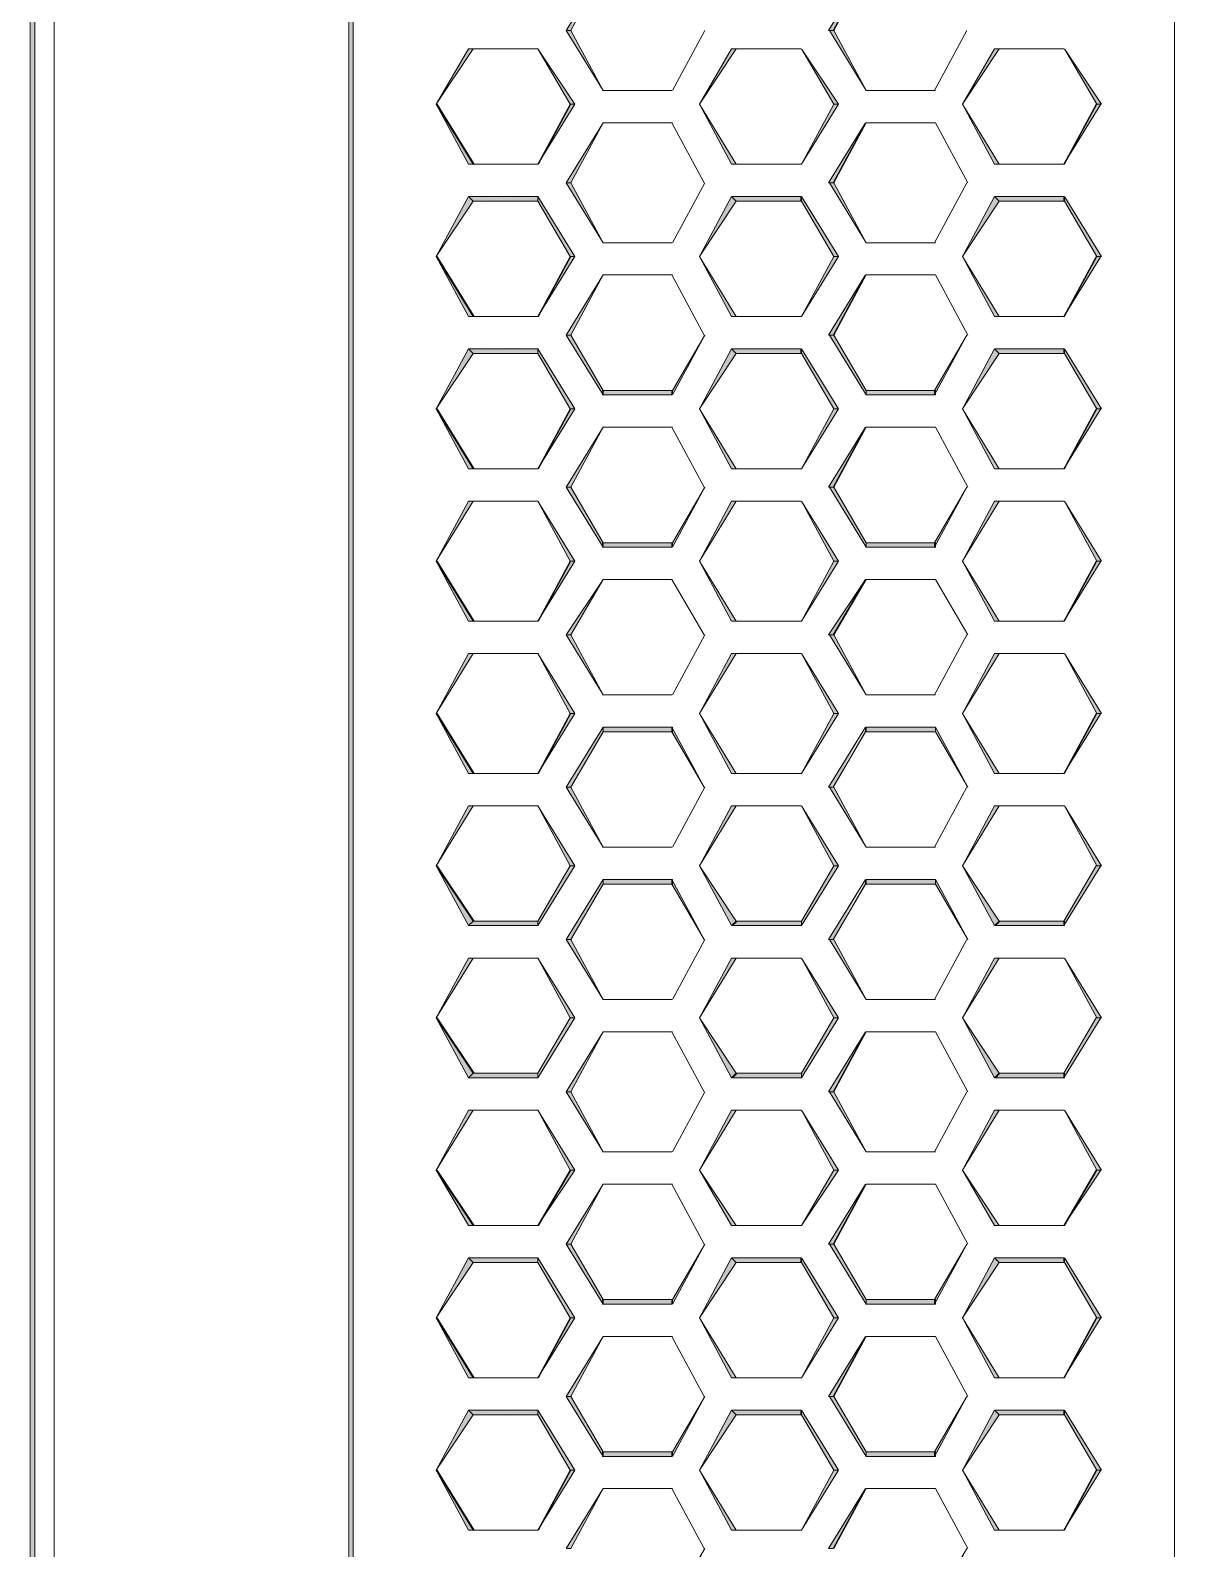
# Model space of a CAD drawing. Header units: millimetres. Extents: x 41 to 1635, y 11 to 1528.
# Drawn here: x 1244.5 to 1348.5, y 1215.9 to 1353.9 of the extents above; entities that cross this region are included whole.
import ezdxf

# ---------------------------------------------------------------- set-up
doc = ezdxf.new("R2010")
doc.units = ezdxf.units.MM
doc.header["$LTSCALE"] = 8
for name, color, linetype in [('1', 7, 'CONTINUOUS'), ('PDF2_Geometry', 7, 'CONTINUOUS'), ('PDF2_Solid Fills', 7, 'CONTINUOUS')]:
    doc.layers.add(name, color=color, linetype=linetype)

# ---------------------------------------------------------------- blocks, each defined once
blk = doc.blocks.new('Sinee')
at = {"layer": 'PDF2_Geometry', "lineweight": 5}
for points in [[(0, 0), (-0.42, 0), (-0.42, -696.11), (0, -696.11)], [(1.75, -22.23), (1.75, -673.88)], [(1.75, -22.23), (1.75, -673.88)], [(28.93, -23.9), (28.52, -23.9), (28.52, -672.21), (28.93, -672.21)], [(103.58, -672.21), (103.58, -23.91)], [(103.58, -672.21), (103.58, -23.91)], [(48.29, -174.03), (48.71, -174.03), (51.65, -168.58)], [(48.71, -174.03), (51.65, -168.58)], [(72.13, -174.03), (72.55, -174.03), (75.48, -168.58)], [(72.62, -174.03), (75.55, -168.58)], [(51.65, -179.48), (48.29, -174.03)], [(51.65, -179.48), (48.71, -174.03), (48.29, -174.03)], [(60.88, -174.03), (57.94, -179.48)], [(60.88, -174.03), (57.94, -179.48)], [(75.55, -179.48), (72.2, -174.03)], [(75.55, -179.48), (72.62, -174.03), (72.2, -174.03)], [(84.71, -174.03), (81.77, -179.48)], [(84.71, -174.03), (81.77, -179.48)], [(36.48, -180.74), (39.42, -175.71)], [(36.48, -180.74), (39.84, -175.71), (39.42, -175.71)], [(39.42, -175.71), (45.71, -175.71)], [(39.91, -175.71), (45.78, -175.71)], [(45.71, -175.71), (49.06, -180.74)], [(45.71, -175.71), (48.64, -180.74), (49.06, -180.74)], [(60.39, -180.74), (63.32, -175.71)], [(60.39, -180.74), (63.74, -175.71), (63.32, -175.71)], [(63.32, -175.71), (69.61, -175.71)], [(63.74, -175.71), (69.61, -175.71)], [(69.68, -175.71), (73.04, -180.74)], [(69.68, -175.71), (72.62, -180.74), (73.04, -180.74)], [(84.29, -180.74), (87.22, -175.71)], [(84.29, -180.74), (87.64, -175.71), (87.22, -175.71)], [(87.22, -175.71), (93.51, -175.71)], [(87.64, -175.71), (93.51, -175.71)], [(93.58, -175.71), (96.94, -180.74)], [(93.58, -175.71), (96.52, -180.74), (96.94, -180.74)], [(57.87, -179.48), (51.58, -179.48)], [(57.87, -179.48), (51.58, -179.48)], [(81.84, -179.48), (75.55, -179.48)], [(81.84, -179.48), (75.55, -179.48)], [(39.42, -186.19), (39.84, -186.19), (36.48, -180.74)], [(39.91, -186.19), (36.55, -180.74)], [(49.06, -180.74), (48.64, -180.74), (45.71, -186.19)], [(48.71, -180.74), (45.78, -186.19)], [(63.74, -186.19), (60.39, -180.74)], [(63.32, -186.19), (63.74, -186.19), (60.39, -180.74)], [(72.62, -180.74), (69.68, -186.19)], [(73.04, -180.74), (72.62, -180.74), (69.68, -186.19)], [(87.64, -186.19), (84.29, -180.74)], [(87.22, -186.19), (87.64, -186.19), (84.29, -180.74)], [(96.87, -180.74), (96.45, -180.74), (93.51, -186.19)], [(96.52, -180.74), (93.58, -186.19)], [(48.29, -187.87), (48.71, -187.87), (51.65, -182.42)], [(48.71, -187.87), (51.65, -182.42)], [(51.65, -182.42), (57.94, -182.42)], [(51.65, -182.42), (57.94, -182.42)], [(57.87, -182.42), (60.81, -187.87)], [(57.87, -182.42), (60.81, -187.87)], [(72.13, -187.87), (72.55, -187.87), (75.48, -182.42)], [(72.62, -187.87), (75.55, -182.42)], [(75.55, -182.42), (81.84, -182.42)], [(75.55, -182.42), (81.84, -182.42)], [(81.84, -182.42), (84.78, -187.87)], [(81.84, -182.42), (84.78, -187.87)], [(45.71, -186.19), (39.42, -186.19)], [(45.71, -186.19), (39.42, -186.19), (39.84, -186.19)], [(69.68, -186.19), (63.39, -186.19)], [(69.68, -186.19), (63.39, -186.19), (63.81, -186.19)], [(93.58, -186.19), (87.29, -186.19)], [(93.58, -186.19), (87.29, -186.19), (87.71, -186.19)], [(51.65, -193.32), (48.29, -187.87)], [(51.65, -193.32), (48.71, -187.87), (48.29, -187.87)], [(60.88, -187.87), (57.94, -193.32)], [(60.88, -187.87), (57.94, -193.32)], [(75.55, -193.32), (72.2, -187.87)], [(75.55, -193.32), (72.62, -187.87), (72.2, -187.87)], [(84.71, -187.87), (81.77, -193.32)], [(84.71, -187.87), (81.77, -193.32)], [(36.48, -194.58), (39.42, -189.13)], [(36.48, -194.58), (39.84, -189.54), (39.42, -189.13)], [(39.42, -189.13), (39.84, -189.54), (45.71, -189.54), (45.71, -189.13)], [(45.71, -189.13), (45.71, -189.54), (48.64, -194.58), (49.06, -194.58)], [(60.39, -194.58), (63.32, -189.13)], [(60.39, -194.58), (63.74, -189.54), (63.32, -189.13)], [(63.32, -189.13), (63.74, -189.54), (69.61, -189.54), (69.61, -189.13)], [(69.68, -189.13), (69.68, -189.54), (72.62, -194.58), (73.04, -194.58)], [(84.29, -194.58), (87.22, -189.13)], [(84.29, -194.58), (87.64, -189.54), (87.22, -189.13)], [(87.22, -189.13), (87.64, -189.54), (93.51, -189.54), (93.51, -189.13)], [(93.58, -189.13), (93.58, -189.54), (96.52, -194.58), (96.94, -194.58)], [(57.87, -193.32), (51.58, -193.32)], [(57.87, -193.32), (51.58, -193.32)], [(81.84, -193.32), (75.55, -193.32)], [(81.84, -193.32), (75.55, -193.32)], [(39.42, -200.03), (39.84, -200.03), (36.48, -194.58)], [(39.91, -200.03), (36.55, -194.58)], [(49.06, -194.58), (48.64, -194.58), (45.71, -200.03)], [(48.71, -194.58), (45.78, -200.03)], [(63.74, -200.03), (60.39, -194.58)], [(63.32, -200.03), (63.74, -200.03), (60.39, -194.58)], [(72.62, -194.58), (69.68, -200.03)], [(73.04, -194.58), (72.62, -194.58), (69.68, -200.03)], [(87.64, -200.03), (84.29, -194.58)], [(87.22, -200.03), (87.64, -200.03), (84.29, -194.58)], [(96.87, -194.58), (96.45, -194.58), (93.51, -200.03)], [(96.52, -194.58), (93.58, -200.03)], [(48.29, -201.71), (48.71, -201.71), (51.65, -196.25)], [(48.71, -201.71), (51.65, -196.25)], [(51.65, -196.25), (57.94, -196.25)], [(51.65, -196.25), (57.94, -196.25)], [(57.87, -196.25), (60.81, -201.71)], [(57.87, -196.25), (60.81, -201.71)], [(72.13, -201.71), (72.55, -201.71), (75.48, -196.25)], [(72.62, -201.71), (75.55, -196.25)], [(75.55, -196.25), (81.84, -196.25)], [(75.55, -196.25), (81.84, -196.25)], [(81.84, -196.25), (84.78, -201.71)], [(81.84, -196.25), (84.78, -201.71)], [(45.71, -200.03), (39.42, -200.03)], [(45.71, -200.03), (39.42, -200.03), (39.84, -200.03)], [(69.68, -200.03), (63.39, -200.03)], [(69.68, -200.03), (63.39, -200.03), (63.81, -200.03)], [(93.58, -200.03), (87.29, -200.03)], [(93.58, -200.03), (87.29, -200.03), (87.71, -200.03)], [(51.65, -207.16), (51.65, -206.74), (48.71, -201.71), (48.29, -201.71)], [(60.88, -201.71), (57.94, -207.16)], [(60.88, -201.71), (57.94, -206.74), (57.94, -207.16)], [(75.55, -207.16), (75.55, -206.74), (72.62, -201.71), (72.2, -201.71)], [(84.71, -201.71), (81.77, -207.16)], [(84.71, -201.71), (81.77, -206.74), (81.77, -207.16)], [(36.48, -208.42), (39.42, -202.96)], [(36.48, -208.42), (39.84, -203.38), (39.42, -202.96)], [(39.42, -202.96), (39.84, -203.38), (45.71, -203.38), (45.71, -202.96)], [(45.71, -202.96), (45.71, -203.38), (48.64, -208.42), (49.06, -208.42)], [(60.39, -208.42), (63.32, -202.96)], [(60.39, -208.42), (63.74, -203.38), (63.32, -202.96)], [(63.32, -202.96), (63.74, -203.38), (69.61, -203.38), (69.61, -202.96)], [(69.68, -202.96), (69.68, -203.38), (72.62, -208.42), (73.04, -208.42)], [(84.29, -208.42), (87.22, -202.96)], [(84.29, -208.42), (87.64, -203.38), (87.22, -202.96)], [(87.22, -202.96), (87.64, -203.38), (93.51, -203.38), (93.51, -202.96)], [(93.58, -202.96), (93.58, -203.38), (96.52, -208.42), (96.94, -208.42)], [(51.58, -207.16), (57.87, -207.16), (57.87, -206.74), (51.58, -206.74)], [(75.55, -207.16), (81.84, -207.16), (81.84, -206.74), (75.55, -206.74)], [(39.42, -213.87), (39.84, -213.87), (36.48, -208.42)], [(39.91, -213.87), (36.55, -208.42)], [(49.06, -208.42), (48.64, -208.42), (45.71, -213.87)], [(48.71, -208.42), (45.78, -213.87)], [(63.74, -213.87), (60.39, -208.42)], [(63.32, -213.87), (63.74, -213.87), (60.39, -208.42)], [(72.62, -208.42), (69.68, -213.87)], [(73.04, -208.42), (72.62, -208.42), (69.68, -213.87)], [(87.64, -213.87), (84.29, -208.42)], [(87.22, -213.87), (87.64, -213.87), (84.29, -208.42)], [(96.87, -208.42), (96.45, -208.42), (93.51, -213.87)], [(96.52, -208.42), (93.58, -213.87)], [(48.29, -215.54), (48.71, -215.54), (51.65, -210.09)], [(48.71, -215.54), (51.65, -210.09)], [(51.65, -210.09), (57.94, -210.09)], [(51.65, -210.09), (57.94, -210.09)], [(57.87, -210.09), (60.81, -215.54)], [(57.87, -210.09), (60.81, -215.54)], [(72.13, -215.54), (72.55, -215.54), (75.48, -210.09)], [(72.62, -215.54), (75.55, -210.09)], [(75.55, -210.09), (81.84, -210.09)], [(75.55, -210.09), (81.84, -210.09)], [(81.84, -210.09), (84.78, -215.54)], [(81.84, -210.09), (84.78, -215.54)], [(45.71, -213.87), (39.42, -213.87)], [(45.71, -213.87), (39.42, -213.87), (39.84, -213.87)], [(69.68, -213.87), (63.39, -213.87)], [(69.68, -213.87), (63.39, -213.87), (63.81, -213.87)], [(93.58, -213.87), (87.29, -213.87)], [(93.58, -213.87), (87.29, -213.87), (87.71, -213.87)], [(51.65, -221), (51.65, -220.58), (48.71, -215.54), (48.29, -215.54)], [(60.88, -215.54), (57.94, -221)], [(60.88, -215.54), (57.94, -220.58), (57.94, -221)], [(75.55, -221), (75.55, -220.58), (72.62, -215.54), (72.2, -215.54)], [(84.71, -215.54), (81.77, -221)], [(84.71, -215.54), (81.77, -220.58), (81.77, -221)], [(36.48, -222.25), (39.42, -216.8)], [(36.48, -222.25), (39.84, -216.8), (39.42, -216.8)], [(39.42, -216.8), (45.71, -216.8)], [(39.91, -216.8), (45.78, -216.8)], [(45.71, -216.8), (49.06, -222.25)], [(45.71, -216.8), (48.64, -222.25), (49.06, -222.25)], [(60.39, -222.25), (63.32, -216.8)], [(60.39, -222.25), (63.74, -216.8), (63.32, -216.8)], [(63.32, -216.8), (69.61, -216.8)], [(63.74, -216.8), (69.61, -216.8)], [(69.68, -216.8), (73.04, -222.25)], [(69.68, -216.8), (72.62, -222.25), (73.04, -222.25)], [(84.29, -222.25), (87.22, -216.8)], [(84.29, -222.25), (87.64, -216.8), (87.22, -216.8)], [(87.22, -216.8), (93.51, -216.8)], [(87.64, -216.8), (93.51, -216.8)], [(93.58, -216.8), (96.94, -222.25)], [(93.58, -216.8), (96.52, -222.25), (96.94, -222.25)], [(51.58, -221), (57.87, -221), (57.87, -220.58), (51.58, -220.58)], [(75.55, -221), (81.84, -221), (81.84, -220.58), (75.55, -220.58)], [(39.42, -227.71), (39.84, -227.71), (36.48, -222.25)], [(39.91, -227.71), (36.55, -222.25)], [(49.06, -222.25), (48.64, -222.25), (45.71, -227.71)], [(48.71, -222.25), (45.78, -227.71)], [(63.74, -227.71), (60.39, -222.25)], [(63.32, -227.71), (63.74, -227.71), (60.39, -222.25)], [(72.62, -222.25), (69.68, -227.71)], [(73.04, -222.25), (72.62, -222.25), (69.68, -227.71)], [(87.64, -227.71), (84.29, -222.25)], [(87.22, -227.71), (87.64, -227.71), (84.29, -222.25)], [(96.87, -222.25), (96.45, -222.25), (93.51, -227.71)], [(96.52, -222.25), (93.58, -227.71)], [(48.29, -228.96), (48.71, -228.96), (51.65, -223.93)], [(48.71, -228.96), (51.65, -223.93)], [(51.65, -223.93), (57.94, -223.93)], [(51.65, -223.93), (57.94, -223.93)], [(57.87, -223.93), (60.81, -228.96)], [(57.87, -223.93), (60.81, -228.96)], [(72.13, -228.96), (72.55, -228.96), (75.48, -223.93)], [(72.62, -228.96), (75.55, -223.93)], [(75.55, -223.93), (81.84, -223.93)], [(75.55, -223.93), (81.84, -223.93)], [(81.84, -223.93), (84.78, -228.96)], [(81.84, -223.93), (84.78, -228.96)], [(45.71, -227.71), (39.42, -227.71)], [(45.71, -227.71), (39.42, -227.71), (39.84, -227.71)], [(51.65, -234.41), (48.29, -228.96)], [(51.65, -234.41), (48.71, -228.96), (48.29, -228.96)], [(60.88, -228.96), (57.94, -234.41)], [(60.88, -228.96), (57.94, -234.41)], [(69.68, -227.71), (63.39, -227.71)], [(69.68, -227.71), (63.39, -227.71), (63.81, -227.71)], [(75.55, -234.41), (72.2, -228.96)], [(75.55, -234.41), (72.62, -228.96), (72.2, -228.96)], [(84.71, -228.96), (81.77, -234.41)], [(84.71, -228.96), (81.77, -234.41)], [(93.58, -227.71), (87.29, -227.71)], [(93.58, -227.71), (87.29, -227.71), (87.71, -227.71)], [(36.48, -236.09), (39.42, -230.64)], [(36.48, -236.09), (39.84, -230.64), (39.42, -230.64)], [(39.42, -230.64), (45.71, -230.64)], [(39.91, -230.64), (45.78, -230.64)], [(45.71, -230.64), (49.06, -236.09)], [(45.71, -230.64), (48.64, -236.09), (49.06, -236.09)], [(60.39, -236.09), (63.32, -230.64)], [(60.39, -236.09), (63.74, -230.64), (63.32, -230.64)], [(63.32, -230.64), (69.61, -230.64)], [(63.74, -230.64), (69.61, -230.64)], [(69.68, -230.64), (73.04, -236.09)], [(69.68, -230.64), (72.62, -236.09), (73.04, -236.09)], [(84.29, -236.09), (87.22, -230.64)], [(84.29, -236.09), (87.64, -230.64), (87.22, -230.64)], [(87.22, -230.64), (93.51, -230.64)], [(87.64, -230.64), (93.51, -230.64)], [(93.58, -230.64), (96.94, -236.09)], [(93.58, -230.64), (96.52, -236.09), (96.94, -236.09)], [(57.87, -234.41), (51.58, -234.41)], [(57.87, -234.41), (51.58, -234.41)], [(81.84, -234.41), (75.55, -234.41)], [(81.84, -234.41), (75.55, -234.41)], [(39.42, -241.54), (39.84, -241.54), (36.48, -236.09)], [(39.91, -241.54), (36.55, -236.09)], [(49.06, -236.09), (48.64, -236.09), (45.71, -241.54)], [(48.71, -236.09), (45.78, -241.54)], [(63.74, -241.54), (60.39, -236.09)], [(63.32, -241.54), (63.74, -241.54), (60.39, -236.09)], [(72.62, -236.09), (69.68, -241.54)], [(73.04, -236.09), (72.62, -236.09), (69.68, -241.54)], [(87.64, -241.54), (84.29, -236.09)], [(87.22, -241.54), (87.64, -241.54), (84.29, -236.09)], [(96.87, -236.09), (96.45, -236.09), (93.51, -241.54)], [(96.52, -236.09), (93.58, -241.54)], [(48.29, -242.8), (48.71, -242.8), (51.65, -237.77), (51.65, -237.35)], [(57.94, -237.35), (51.65, -237.35), (51.65, -237.77), (57.94, -237.77)], [(57.87, -237.35), (57.87, -237.77), (60.81, -242.8)], [(57.87, -237.77), (60.81, -242.8)], [(72.13, -242.8), (72.55, -242.8), (75.48, -237.77), (75.48, -237.35)], [(81.84, -237.35), (75.55, -237.35), (75.55, -237.77), (81.84, -237.77)], [(81.84, -237.35), (81.84, -237.77), (84.78, -242.8)], [(81.84, -237.77), (84.78, -242.8)], [(45.71, -241.54), (39.42, -241.54)], [(45.71, -241.54), (39.42, -241.54), (39.84, -241.54)], [(51.65, -248.25), (48.29, -242.8)], [(51.65, -248.25), (48.71, -242.8), (48.29, -242.8)], [(60.88, -242.8), (57.94, -248.25)], [(60.88, -242.8), (57.94, -248.25)], [(69.68, -241.54), (63.39, -241.54)], [(69.68, -241.54), (63.39, -241.54), (63.81, -241.54)], [(75.55, -248.25), (72.2, -242.8)], [(75.55, -248.25), (72.62, -242.8), (72.2, -242.8)], [(84.71, -242.8), (81.77, -248.25)], [(84.71, -242.8), (81.77, -248.25)], [(93.58, -241.54), (87.29, -241.54)], [(93.58, -241.54), (87.29, -241.54), (87.71, -241.54)], [(36.48, -249.93), (39.42, -244.48)], [(36.48, -249.93), (39.84, -244.48), (39.42, -244.48)], [(39.42, -244.48), (45.71, -244.48)], [(39.91, -244.48), (45.78, -244.48)], [(45.71, -244.48), (49.06, -249.93)], [(45.71, -244.48), (48.64, -249.93), (49.06, -249.93)], [(60.39, -249.93), (63.32, -244.48)], [(60.39, -249.93), (63.74, -244.48), (63.32, -244.48)], [(63.32, -244.48), (69.61, -244.48)], [(63.74, -244.48), (69.61, -244.48)], [(69.68, -244.48), (73.04, -249.93)], [(69.68, -244.48), (72.62, -249.93), (73.04, -249.93)], [(84.29, -249.93), (87.22, -244.48)], [(84.29, -249.93), (87.64, -244.48), (87.22, -244.48)], [(87.22, -244.48), (93.51, -244.48)], [(87.64, -244.48), (93.51, -244.48)], [(93.58, -244.48), (96.94, -249.93)], [(93.58, -244.48), (96.52, -249.93), (96.94, -249.93)], [(57.87, -248.25), (51.58, -248.25)], [(57.87, -248.25), (51.58, -248.25)], [(81.84, -248.25), (75.55, -248.25)], [(81.84, -248.25), (75.55, -248.25)], [(39.42, -255.38), (39.84, -254.96), (36.48, -249.93)], [(39.91, -254.96), (36.55, -249.93)], [(49.06, -249.93), (48.64, -249.93), (45.71, -254.96), (45.71, -255.38)], [(63.74, -254.96), (60.39, -249.93)], [(63.32, -255.38), (63.74, -254.96), (60.39, -249.93)], [(73.04, -249.93), (72.62, -249.93), (69.68, -254.96), (69.68, -255.38)], [(87.64, -254.96), (84.29, -249.93)], [(87.22, -255.38), (87.64, -254.96), (84.29, -249.93)], [(96.87, -249.93), (96.45, -249.93), (93.51, -254.96), (93.51, -255.38)], [(48.29, -256.64), (48.71, -256.64), (51.65, -251.61), (51.65, -251.19)], [(57.94, -251.19), (51.65, -251.19), (51.65, -251.61), (57.94, -251.61)], [(57.87, -251.19), (57.87, -251.61), (60.81, -256.64)], [(57.87, -251.61), (60.81, -256.64)], [(72.13, -256.64), (72.55, -256.64), (75.48, -251.61), (75.48, -251.19)], [(81.84, -251.19), (75.55, -251.19), (75.55, -251.61), (81.84, -251.61)], [(81.84, -251.19), (81.84, -251.61), (84.78, -256.64)], [(81.84, -251.61), (84.78, -256.64)], [(45.71, -255.38), (45.71, -254.96), (39.84, -254.96), (39.42, -255.38)], [(69.68, -255.38), (69.68, -254.96), (63.81, -254.96), (63.39, -255.38)], [(93.58, -255.38), (93.58, -254.96), (87.71, -254.96), (87.29, -255.38)], [(51.65, -262.09), (48.29, -256.64)], [(51.65, -262.09), (48.71, -256.64), (48.29, -256.64)], [(60.88, -256.64), (57.94, -262.09)], [(60.88, -256.64), (57.94, -262.09)], [(75.55, -262.09), (72.2, -256.64)], [(75.55, -262.09), (72.62, -256.64), (72.2, -256.64)], [(84.71, -256.64), (81.77, -262.09)], [(84.71, -256.64), (81.77, -262.09)], [(36.48, -263.77), (39.42, -258.32)], [(36.48, -263.77), (39.84, -258.32), (39.42, -258.32)], [(39.42, -258.32), (45.71, -258.32)], [(39.91, -258.32), (45.78, -258.32)], [(45.71, -258.32), (49.06, -263.77)], [(45.71, -258.32), (48.64, -263.77), (49.06, -263.77)], [(60.39, -263.77), (63.32, -258.32)], [(60.39, -263.77), (63.74, -258.32), (63.32, -258.32)], [(63.32, -258.32), (69.61, -258.32)], [(63.74, -258.32), (69.61, -258.32)], [(69.68, -258.32), (73.04, -263.77)], [(69.68, -258.32), (72.62, -263.77), (73.04, -263.77)], [(84.29, -263.77), (87.22, -258.32)], [(84.29, -263.77), (87.64, -258.32), (87.22, -258.32)], [(87.22, -258.32), (93.51, -258.32)], [(87.64, -258.32), (93.51, -258.32)], [(93.58, -258.32), (96.94, -263.77)], [(93.58, -258.32), (96.52, -263.77), (96.94, -263.77)], [(57.87, -262.09), (51.58, -262.09)], [(57.87, -262.09), (51.58, -262.09)], [(81.84, -262.09), (75.55, -262.09)], [(81.84, -262.09), (75.55, -262.09)], [(39.42, -269.22), (39.84, -268.8), (36.48, -263.77)], [(39.91, -268.8), (36.55, -263.77)], [(49.06, -263.77), (48.64, -263.77), (45.71, -268.8), (45.71, -269.22)], [(63.74, -268.8), (60.39, -263.77)], [(63.32, -269.22), (63.74, -268.8), (60.39, -263.77)], [(73.04, -263.77), (72.62, -263.77), (69.68, -268.8), (69.68, -269.22)], [(87.64, -268.8), (84.29, -263.77)], [(87.22, -269.22), (87.64, -268.8), (84.29, -263.77)], [(96.87, -263.77), (96.45, -263.77), (93.51, -268.8), (93.51, -269.22)], [(48.29, -270.48), (48.71, -270.48), (51.65, -265.03)], [(48.71, -270.48), (51.65, -265.03)], [(51.65, -265.03), (57.94, -265.03)], [(51.65, -265.03), (57.94, -265.03)], [(57.87, -265.03), (60.81, -270.48)], [(57.87, -265.03), (60.81, -270.48)], [(72.13, -270.48), (72.55, -270.48), (75.48, -265.03)], [(72.62, -270.48), (75.55, -265.03)], [(75.55, -265.03), (81.84, -265.03)], [(75.55, -265.03), (81.84, -265.03)], [(81.84, -265.03), (84.78, -270.48)], [(81.84, -265.03), (84.78, -270.48)], [(45.71, -269.22), (45.71, -268.8), (39.84, -268.8), (39.42, -269.22)], [(69.68, -269.22), (69.68, -268.8), (63.81, -268.8), (63.39, -269.22)], [(93.58, -269.22), (93.58, -268.8), (87.71, -268.8), (87.29, -269.22)], [(51.65, -275.93), (48.29, -270.48)], [(51.65, -275.93), (48.71, -270.48), (48.29, -270.48)], [(60.88, -270.48), (57.94, -275.93)], [(60.88, -270.48), (57.94, -275.93)], [(75.55, -275.93), (72.2, -270.48)], [(75.55, -275.93), (72.62, -270.48), (72.2, -270.48)], [(84.71, -270.48), (81.77, -275.93)], [(84.71, -270.48), (81.77, -275.93)], [(36.48, -277.61), (39.42, -272.16)], [(36.48, -277.61), (39.84, -272.16), (39.42, -272.16)], [(39.42, -272.16), (45.71, -272.16)], [(39.91, -272.16), (45.78, -272.16)], [(45.71, -272.16), (49.06, -277.61)], [(45.71, -272.16), (48.64, -277.61), (49.06, -277.61)], [(60.39, -277.61), (63.32, -272.16)], [(60.39, -277.61), (63.74, -272.16), (63.32, -272.16)], [(63.32, -272.16), (69.61, -272.16)], [(63.74, -272.16), (69.61, -272.16)], [(69.68, -272.16), (73.04, -277.61)], [(69.68, -272.16), (72.62, -277.61), (73.04, -277.61)], [(84.29, -277.61), (87.22, -272.16)], [(84.29, -277.61), (87.64, -272.16), (87.22, -272.16)], [(87.22, -272.16), (93.51, -272.16)], [(87.64, -272.16), (93.51, -272.16)], [(93.58, -272.16), (96.94, -277.61)], [(93.58, -272.16), (96.52, -277.61), (96.94, -277.61)], [(57.87, -275.93), (51.58, -275.93)], [(57.87, -275.93), (51.58, -275.93)], [(81.84, -275.93), (75.55, -275.93)], [(81.84, -275.93), (75.55, -275.93)], [(39.42, -282.64), (39.84, -282.64), (36.48, -277.61)], [(39.91, -282.64), (36.55, -277.61)], [(49.06, -277.61), (48.64, -277.61), (45.71, -282.64)], [(48.71, -277.61), (45.78, -282.64)], [(63.74, -282.64), (60.39, -277.61)], [(63.32, -282.64), (63.74, -282.64), (60.39, -277.61)], [(72.62, -277.61), (69.68, -282.64)], [(73.04, -277.61), (72.62, -277.61), (69.68, -282.64)], [(87.64, -282.64), (84.29, -277.61)], [(87.22, -282.64), (87.64, -282.64), (84.29, -277.61)], [(96.87, -277.61), (96.45, -277.61), (93.51, -282.64)], [(96.52, -277.61), (93.58, -282.64)], [(48.29, -284.32), (48.71, -284.32), (51.65, -278.87)], [(48.71, -284.32), (51.65, -278.87)], [(51.65, -278.87), (57.94, -278.87)], [(51.65, -278.87), (57.94, -278.87)], [(57.87, -278.87), (60.81, -284.32)], [(57.87, -278.87), (60.81, -284.32)], [(72.13, -284.32), (72.55, -284.32), (75.48, -278.87)], [(72.62, -284.32), (75.55, -278.87)], [(75.55, -278.87), (81.84, -278.87)], [(75.55, -278.87), (81.84, -278.87)], [(81.84, -278.87), (84.78, -284.32)], [(81.84, -278.87), (84.78, -284.32)], [(45.71, -282.64), (39.42, -282.64)], [(45.71, -282.64), (39.42, -282.64), (39.84, -282.64)], [(69.68, -282.64), (63.39, -282.64)], [(69.68, -282.64), (63.39, -282.64), (63.81, -282.64)], [(93.58, -282.64), (87.29, -282.64)], [(93.58, -282.64), (87.29, -282.64), (87.71, -282.64)], [(36.48, -291.03), (39.42, -285.58)], [(36.48, -291.03), (39.84, -285.99), (39.42, -285.58)], [(39.42, -285.58), (39.84, -285.99), (45.71, -285.99), (45.71, -285.58)], [(45.71, -285.58), (45.71, -285.99), (48.64, -291.03), (49.06, -291.03)], [(51.65, -289.77), (51.65, -289.35), (48.71, -284.32), (48.29, -284.32)], [(60.88, -284.32), (57.94, -289.77)], [(60.88, -284.32), (57.94, -289.35), (57.94, -289.77)], [(60.39, -291.03), (63.32, -285.58)], [(60.39, -291.03), (63.74, -285.99), (63.32, -285.58)], [(63.32, -285.58), (63.74, -285.99), (69.61, -285.99), (69.61, -285.58)], [(69.68, -285.58), (69.68, -285.99), (72.62, -291.03), (73.04, -291.03)], [(75.55, -289.77), (75.55, -289.35), (72.62, -284.32), (72.2, -284.32)], [(84.71, -284.32), (81.77, -289.77)], [(84.71, -284.32), (81.77, -289.35), (81.77, -289.77)], [(84.29, -291.03), (87.22, -285.58)], [(84.29, -291.03), (87.64, -285.99), (87.22, -285.58)], [(87.22, -285.58), (87.64, -285.99), (93.51, -285.99), (93.51, -285.58)], [(93.58, -285.58), (93.58, -285.99), (96.52, -291.03), (96.94, -291.03)], [(51.58, -289.77), (57.87, -289.77), (57.87, -289.35), (51.58, -289.35)], [(75.55, -289.77), (81.84, -289.77), (81.84, -289.35), (75.55, -289.35)], [(39.42, -296.48), (39.84, -296.48), (36.48, -291.03)], [(39.91, -296.48), (36.55, -291.03)], [(49.06, -291.03), (48.64, -291.03), (45.71, -296.48)], [(48.71, -291.03), (45.78, -296.48)], [(63.74, -296.48), (60.39, -291.03)], [(63.32, -296.48), (63.74, -296.48), (60.39, -291.03)], [(72.62, -291.03), (69.68, -296.48)], [(73.04, -291.03), (72.62, -291.03), (69.68, -296.48)], [(87.64, -296.48), (84.29, -291.03)], [(87.22, -296.48), (87.64, -296.48), (84.29, -291.03)], [(96.87, -291.03), (96.45, -291.03), (93.51, -296.48)], [(96.52, -291.03), (93.58, -296.48)], [(48.29, -298.16), (48.71, -298.16), (51.65, -292.7)], [(48.71, -298.16), (51.65, -292.7)], [(51.65, -292.7), (57.94, -292.7)], [(51.65, -292.7), (57.94, -292.7)], [(57.87, -292.7), (60.81, -298.16)], [(57.87, -292.7), (60.81, -298.16)], [(72.13, -298.16), (72.55, -298.16), (75.48, -292.7)], [(72.62, -298.16), (75.55, -292.7)], [(75.55, -292.7), (81.84, -292.7)], [(75.55, -292.7), (81.84, -292.7)], [(81.84, -292.7), (84.78, -298.16)], [(81.84, -292.7), (84.78, -298.16)], [(45.71, -296.48), (39.42, -296.48)], [(45.71, -296.48), (39.42, -296.48), (39.84, -296.48)], [(69.68, -296.48), (63.39, -296.48)], [(69.68, -296.48), (63.39, -296.48), (63.81, -296.48)], [(93.58, -296.48), (87.29, -296.48)], [(93.58, -296.48), (87.29, -296.48), (87.71, -296.48)], [(51.65, -303.61), (51.65, -303.19), (48.71, -298.16), (48.29, -298.16)], [(60.88, -298.16), (57.94, -303.61)], [(60.88, -298.16), (57.94, -303.19), (57.94, -303.61)], [(75.55, -303.61), (75.55, -303.19), (72.62, -298.16), (72.2, -298.16)], [(84.71, -298.16), (81.77, -303.61)], [(84.71, -298.16), (81.77, -303.19), (81.77, -303.61)], [(36.48, -304.87), (39.42, -299.41)], [(36.48, -304.87), (39.84, -299.83), (39.42, -299.41)], [(39.42, -299.41), (39.84, -299.83), (45.71, -299.83), (45.71, -299.41)], [(45.71, -299.41), (45.71, -299.83), (48.64, -304.87), (49.06, -304.87)], [(60.39, -304.87), (63.32, -299.41)], [(60.39, -304.87), (63.74, -299.83), (63.32, -299.41)], [(63.32, -299.41), (63.74, -299.83), (69.61, -299.83), (69.61, -299.41)], [(69.68, -299.41), (69.68, -299.83), (72.62, -304.87), (73.04, -304.87)], [(84.29, -304.87), (87.22, -299.41)], [(84.29, -304.87), (87.64, -299.83), (87.22, -299.41)], [(87.22, -299.41), (87.64, -299.83), (93.51, -299.83), (93.51, -299.41)], [(93.58, -299.41), (93.58, -299.83), (96.52, -304.87), (96.94, -304.87)], [(51.58, -303.61), (57.87, -303.61), (57.87, -303.19), (51.58, -303.19)], [(75.55, -303.61), (81.84, -303.61), (81.84, -303.19), (75.55, -303.19)], [(39.42, -310.32), (39.84, -310.32), (36.48, -304.87)], [(39.91, -310.32), (36.55, -304.87)], [(49.06, -304.87), (48.64, -304.87), (45.71, -310.32)], [(48.71, -304.87), (45.78, -310.32)], [(63.74, -310.32), (60.39, -304.87)], [(63.32, -310.32), (63.74, -310.32), (60.39, -304.87)], [(72.62, -304.87), (69.68, -310.32)], [(73.04, -304.87), (72.62, -304.87), (69.68, -310.32)], [(87.64, -310.32), (84.29, -304.87)], [(87.22, -310.32), (87.64, -310.32), (84.29, -304.87)], [(96.87, -304.87), (96.45, -304.87), (93.51, -310.32)], [(96.52, -304.87), (93.58, -310.32)], [(48.29, -311.99), (48.71, -311.99), (51.65, -306.54)], [(48.71, -311.99), (51.65, -306.54)], [(51.65, -306.54), (57.94, -306.54)], [(51.65, -306.54), (57.94, -306.54)], [(57.87, -306.54), (60.81, -311.99)], [(57.87, -306.54), (60.81, -311.99)], [(72.13, -311.99), (72.55, -311.99), (75.48, -306.54)], [(72.62, -311.99), (75.55, -306.54)], [(75.55, -306.54), (81.84, -306.54)], [(75.55, -306.54), (81.84, -306.54)], [(81.84, -306.54), (84.78, -311.99)], [(81.84, -306.54), (84.78, -311.99)], [(45.71, -310.32), (39.42, -310.32)], [(45.71, -310.32), (39.42, -310.32), (39.84, -310.32)], [(69.68, -310.32), (63.39, -310.32)], [(69.68, -310.32), (63.39, -310.32), (63.81, -310.32)], [(93.58, -310.32), (87.29, -310.32)], [(93.58, -310.32), (87.29, -310.32), (87.71, -310.32)], [(60.88, -311.99), (57.94, -317.45)], [(60.88, -311.99), (57.94, -317.03), (57.94, -317.45)], [(84.71, -311.99), (81.77, -317.45)], [(84.71, -311.99), (81.77, -317.03), (81.77, -317.45)]]:
    blk.add_lwpolyline(points, close=True, dxfattribs=at)
for points in [[(1.75, -22.23), (1.75, -673.88), (1.75, -22.23)], [(103.58, -672.21), (103.58, -23.91), (103.58, -672.21)], [(60.88, -174.03), (57.94, -179.48), (60.88, -174.03)], [(84.71, -174.03), (81.77, -179.48), (84.71, -174.03)], [(39.42, -175.71), (45.71, -175.71), (39.42, -175.71)], [(63.32, -175.71), (69.61, -175.71), (63.32, -175.71)], [(87.22, -175.71), (93.51, -175.71), (87.22, -175.71)], [(57.87, -179.48), (51.58, -179.48), (57.87, -179.48)], [(81.84, -179.48), (75.55, -179.48), (81.84, -179.48)], [(51.65, -182.42), (57.94, -182.42), (51.65, -182.42)], [(57.87, -182.42), (60.81, -187.87), (57.87, -182.42)], [(75.55, -182.42), (81.84, -182.42), (75.55, -182.42)], [(81.84, -182.42), (84.78, -187.87), (81.84, -182.42)], [(45.71, -186.19), (39.42, -186.19), (45.71, -186.19)], [(69.68, -186.19), (63.39, -186.19), (69.68, -186.19)], [(93.58, -186.19), (87.29, -186.19), (93.58, -186.19)], [(60.88, -187.87), (57.94, -193.32), (60.88, -187.87)], [(84.71, -187.87), (81.77, -193.32), (84.71, -187.87)], [(57.87, -193.32), (51.58, -193.32), (57.87, -193.32)], [(81.84, -193.32), (75.55, -193.32), (81.84, -193.32)], [(51.65, -196.25), (57.94, -196.25), (51.65, -196.25)], [(57.87, -196.25), (60.81, -201.71), (57.87, -196.25)], [(75.55, -196.25), (81.84, -196.25), (75.55, -196.25)], [(81.84, -196.25), (84.78, -201.71), (81.84, -196.25)], [(45.71, -200.03), (39.42, -200.03), (45.71, -200.03)], [(69.68, -200.03), (63.39, -200.03), (69.68, -200.03)], [(93.58, -200.03), (87.29, -200.03), (93.58, -200.03)], [(51.65, -210.09), (57.94, -210.09), (51.65, -210.09)], [(57.87, -210.09), (60.81, -215.54), (57.87, -210.09)], [(75.55, -210.09), (81.84, -210.09), (75.55, -210.09)], [(81.84, -210.09), (84.78, -215.54), (81.84, -210.09)], [(45.71, -213.87), (39.42, -213.87), (45.71, -213.87)], [(69.68, -213.87), (63.39, -213.87), (69.68, -213.87)], [(93.58, -213.87), (87.29, -213.87), (93.58, -213.87)], [(39.42, -216.8), (45.71, -216.8), (39.42, -216.8)], [(63.32, -216.8), (69.61, -216.8), (63.32, -216.8)], [(87.22, -216.8), (93.51, -216.8), (87.22, -216.8)], [(51.65, -223.93), (57.94, -223.93), (51.65, -223.93)], [(57.87, -223.93), (60.81, -228.96), (57.87, -223.93)], [(75.55, -223.93), (81.84, -223.93), (75.55, -223.93)], [(81.84, -223.93), (84.78, -228.96), (81.84, -223.93)], [(45.71, -227.71), (39.42, -227.71), (45.71, -227.71)], [(60.88, -228.96), (57.94, -234.41), (60.88, -228.96)], [(69.68, -227.71), (63.39, -227.71), (69.68, -227.71)], [(84.71, -228.96), (81.77, -234.41), (84.71, -228.96)], [(93.58, -227.71), (87.29, -227.71), (93.58, -227.71)], [(39.42, -230.64), (45.71, -230.64), (39.42, -230.64)], [(63.32, -230.64), (69.61, -230.64), (63.32, -230.64)], [(87.22, -230.64), (93.51, -230.64), (87.22, -230.64)], [(57.87, -234.41), (51.58, -234.41), (57.87, -234.41)], [(81.84, -234.41), (75.55, -234.41), (81.84, -234.41)], [(45.71, -241.54), (39.42, -241.54), (45.71, -241.54)], [(60.88, -242.8), (57.94, -248.25), (60.88, -242.8)], [(69.68, -241.54), (63.39, -241.54), (69.68, -241.54)], [(84.71, -242.8), (81.77, -248.25), (84.71, -242.8)], [(93.58, -241.54), (87.29, -241.54), (93.58, -241.54)], [(39.42, -244.48), (45.71, -244.48), (39.42, -244.48)], [(63.32, -244.48), (69.61, -244.48), (63.32, -244.48)], [(87.22, -244.48), (93.51, -244.48), (87.22, -244.48)], [(57.87, -248.25), (51.58, -248.25), (57.87, -248.25)], [(81.84, -248.25), (75.55, -248.25), (81.84, -248.25)], [(60.88, -256.64), (57.94, -262.09), (60.88, -256.64)], [(84.71, -256.64), (81.77, -262.09), (84.71, -256.64)], [(39.42, -258.32), (45.71, -258.32), (39.42, -258.32)], [(63.32, -258.32), (69.61, -258.32), (63.32, -258.32)], [(87.22, -258.32), (93.51, -258.32), (87.22, -258.32)], [(57.87, -262.09), (51.58, -262.09), (57.87, -262.09)], [(81.84, -262.09), (75.55, -262.09), (81.84, -262.09)], [(51.65, -265.03), (57.94, -265.03), (51.65, -265.03)], [(57.87, -265.03), (60.81, -270.48), (57.87, -265.03)], [(75.55, -265.03), (81.84, -265.03), (75.55, -265.03)], [(81.84, -265.03), (84.78, -270.48), (81.84, -265.03)], [(60.88, -270.48), (57.94, -275.93), (60.88, -270.48)], [(84.71, -270.48), (81.77, -275.93), (84.71, -270.48)], [(39.42, -272.16), (45.71, -272.16), (39.42, -272.16)], [(63.32, -272.16), (69.61, -272.16), (63.32, -272.16)], [(87.22, -272.16), (93.51, -272.16), (87.22, -272.16)], [(57.87, -275.93), (51.58, -275.93), (57.87, -275.93)], [(81.84, -275.93), (75.55, -275.93), (81.84, -275.93)], [(51.65, -278.87), (57.94, -278.87), (51.65, -278.87)], [(57.87, -278.87), (60.81, -284.32), (57.87, -278.87)], [(75.55, -278.87), (81.84, -278.87), (75.55, -278.87)], [(81.84, -278.87), (84.78, -284.32), (81.84, -278.87)], [(45.71, -282.64), (39.42, -282.64), (45.71, -282.64)], [(69.68, -282.64), (63.39, -282.64), (69.68, -282.64)], [(93.58, -282.64), (87.29, -282.64), (93.58, -282.64)], [(51.65, -292.7), (57.94, -292.7), (51.65, -292.7)], [(57.87, -292.7), (60.81, -298.16), (57.87, -292.7)], [(75.55, -292.7), (81.84, -292.7), (75.55, -292.7)], [(81.84, -292.7), (84.78, -298.16), (81.84, -292.7)], [(45.71, -296.48), (39.42, -296.48), (45.71, -296.48)], [(69.68, -296.48), (63.39, -296.48), (69.68, -296.48)], [(93.58, -296.48), (87.29, -296.48), (93.58, -296.48)], [(51.65, -306.54), (57.94, -306.54), (51.65, -306.54)], [(57.87, -306.54), (60.81, -311.99), (57.87, -306.54)], [(75.55, -306.54), (81.84, -306.54), (75.55, -306.54)], [(81.84, -306.54), (84.78, -311.99), (81.84, -306.54)], [(45.71, -310.32), (39.42, -310.32), (45.71, -310.32)], [(69.68, -310.32), (63.39, -310.32), (69.68, -310.32)], [(93.58, -310.32), (87.29, -310.32), (93.58, -310.32)]]:
    blk.add_lwpolyline(points, dxfattribs=at)
at = {"layer": 'PDF2_Solid Fills', "lineweight": 5, "transparency": 33554559}
for points in [[(0, 0), (-0.42, 0), (0, -696.11)], [(-0.35, 0), (0.07, -696.11), (-0.35, -696.11)], [(28.93, -23.9), (28.52, -23.9), (28.93, -672.21)], [(28.59, -23.9), (29, -672.21), (28.59, -672.21)], [(48.29, -174.03), (48.71, -174.03), (51.65, -168.58)], [(72.13, -174.03), (72.55, -174.03), (75.48, -168.58)], [(51.65, -179.48), (48.29, -174.03), (48.71, -174.03)], [(75.55, -179.48), (72.2, -174.03), (72.62, -174.03)], [(36.48, -180.74), (39.42, -175.71), (39.84, -175.71)], [(45.71, -175.71), (49.06, -180.74), (48.64, -180.74)], [(60.39, -180.74), (63.32, -175.71), (63.74, -175.71)], [(69.68, -175.71), (73.04, -180.74), (72.62, -180.74)], [(84.29, -180.74), (87.22, -175.71), (87.64, -175.71)], [(93.58, -175.71), (96.94, -180.74), (96.52, -180.74)], [(39.42, -186.19), (39.84, -186.19), (36.48, -180.74)], [(49.06, -180.74), (48.64, -180.74), (45.71, -186.19)], [(63.32, -186.19), (63.74, -186.19), (60.39, -180.74)], [(73.04, -180.74), (72.62, -180.74), (69.68, -186.19)], [(87.22, -186.19), (87.64, -186.19), (84.29, -180.74)], [(96.87, -180.74), (96.45, -180.74), (93.51, -186.19)], [(48.29, -187.87), (48.71, -187.87), (51.65, -182.42)], [(72.13, -187.87), (72.55, -187.87), (75.48, -182.42)], [(51.65, -193.32), (48.29, -187.87), (48.71, -187.87)], [(75.55, -193.32), (72.2, -187.87), (72.62, -187.87)], [(36.48, -194.58), (39.42, -189.13), (39.84, -189.54)], [(39.42, -189.13), (39.84, -189.54), (45.71, -189.13)], [(39.91, -189.54), (45.78, -189.13), (45.78, -189.54)], [(45.71, -189.13), (45.71, -189.54), (49.06, -194.58)], [(45.71, -189.54), (49.06, -194.58), (48.64, -194.58)], [(60.39, -194.58), (63.32, -189.13), (63.74, -189.54)], [(63.32, -189.13), (63.74, -189.54), (69.61, -189.13)], [(63.74, -189.54), (69.61, -189.13), (69.61, -189.54)], [(69.68, -189.13), (69.68, -189.54), (73.04, -194.58)], [(69.68, -189.54), (73.04, -194.58), (72.62, -194.58)], [(84.29, -194.58), (87.22, -189.13), (87.64, -189.54)], [(87.22, -189.13), (87.64, -189.54), (93.51, -189.13)], [(87.64, -189.54), (93.51, -189.13), (93.51, -189.54)], [(93.58, -189.13), (93.58, -189.54), (96.94, -194.58)], [(93.58, -189.54), (96.94, -194.58), (96.52, -194.58)], [(39.42, -200.03), (39.84, -200.03), (36.48, -194.58)], [(49.06, -194.58), (48.64, -194.58), (45.71, -200.03)], [(63.32, -200.03), (63.74, -200.03), (60.39, -194.58)], [(73.04, -194.58), (72.62, -194.58), (69.68, -200.03)], [(87.22, -200.03), (87.64, -200.03), (84.29, -194.58)], [(96.87, -194.58), (96.45, -194.58), (93.51, -200.03)], [(48.29, -201.71), (48.71, -201.71), (51.65, -196.25)], [(72.13, -201.71), (72.55, -201.71), (75.48, -196.25)], [(51.65, -207.16), (51.65, -206.74), (48.29, -201.71)], [(51.65, -206.74), (48.29, -201.71), (48.71, -201.71)], [(60.88, -201.71), (57.94, -207.16), (57.94, -206.74)], [(75.55, -207.16), (75.55, -206.74), (72.2, -201.71)], [(75.55, -206.74), (72.2, -201.71), (72.62, -201.71)], [(84.71, -201.71), (81.77, -207.16), (81.77, -206.74)], [(36.48, -208.42), (39.42, -202.96), (39.84, -203.38)], [(39.42, -202.96), (39.84, -203.38), (45.71, -202.96)], [(39.91, -203.38), (45.78, -202.96), (45.78, -203.38)], [(45.71, -202.96), (45.71, -203.38), (49.06, -208.42)], [(45.71, -203.38), (49.06, -208.42), (48.64, -208.42)], [(60.39, -208.42), (63.32, -202.96), (63.74, -203.38)], [(63.32, -202.96), (63.74, -203.38), (69.61, -202.96)], [(63.74, -203.38), (69.61, -202.96), (69.61, -203.38)], [(69.68, -202.96), (69.68, -203.38), (73.04, -208.42)], [(69.68, -203.38), (73.04, -208.42), (72.62, -208.42)], [(84.29, -208.42), (87.22, -202.96), (87.64, -203.38)], [(87.22, -202.96), (87.64, -203.38), (93.51, -202.96)], [(87.64, -203.38), (93.51, -202.96), (93.51, -203.38)], [(93.58, -202.96), (93.58, -203.38), (96.94, -208.42)], [(93.58, -203.38), (96.94, -208.42), (96.52, -208.42)], [(57.87, -207.16), (57.87, -206.74), (51.58, -207.16)], [(57.87, -206.74), (51.58, -207.16), (51.58, -206.74)], [(81.84, -207.16), (81.84, -206.74), (75.55, -207.16)], [(81.84, -206.74), (75.55, -207.16), (75.55, -206.74)], [(39.42, -213.87), (39.84, -213.87), (36.48, -208.42)], [(49.06, -208.42), (48.64, -208.42), (45.71, -213.87)], [(63.32, -213.87), (63.74, -213.87), (60.39, -208.42)], [(73.04, -208.42), (72.62, -208.42), (69.68, -213.87)], [(87.22, -213.87), (87.64, -213.87), (84.29, -208.42)], [(96.87, -208.42), (96.45, -208.42), (93.51, -213.87)], [(48.29, -215.54), (48.71, -215.54), (51.65, -210.09)], [(72.13, -215.54), (72.55, -215.54), (75.48, -210.09)], [(51.65, -221), (51.65, -220.58), (48.29, -215.54)], [(51.65, -220.58), (48.29, -215.54), (48.71, -215.54)], [(60.88, -215.54), (57.94, -221), (57.94, -220.58)], [(75.55, -221), (75.55, -220.58), (72.2, -215.54)], [(75.55, -220.58), (72.2, -215.54), (72.62, -215.54)], [(84.71, -215.54), (81.77, -221), (81.77, -220.58)], [(36.48, -222.25), (39.42, -216.8), (39.84, -216.8)], [(45.71, -216.8), (49.06, -222.25), (48.64, -222.25)], [(60.39, -222.25), (63.32, -216.8), (63.74, -216.8)], [(69.68, -216.8), (73.04, -222.25), (72.62, -222.25)], [(84.29, -222.25), (87.22, -216.8), (87.64, -216.8)], [(93.58, -216.8), (96.94, -222.25), (96.52, -222.25)], [(57.87, -221), (57.87, -220.58), (51.58, -221)], [(57.87, -220.58), (51.58, -221), (51.58, -220.58)], [(81.84, -221), (81.84, -220.58), (75.55, -221)], [(81.84, -220.58), (75.55, -221), (75.55, -220.58)], [(39.42, -227.71), (39.84, -227.71), (36.48, -222.25)], [(49.06, -222.25), (48.64, -222.25), (45.71, -227.71)], [(63.32, -227.71), (63.74, -227.71), (60.39, -222.25)], [(73.04, -222.25), (72.62, -222.25), (69.68, -227.71)], [(87.22, -227.71), (87.64, -227.71), (84.29, -222.25)], [(96.87, -222.25), (96.45, -222.25), (93.51, -227.71)], [(48.29, -228.96), (48.71, -228.96), (51.65, -223.93)], [(72.13, -228.96), (72.55, -228.96), (75.48, -223.93)], [(51.65, -234.41), (48.29, -228.96), (48.71, -228.96)], [(75.55, -234.41), (72.2, -228.96), (72.62, -228.96)], [(36.48, -236.09), (39.42, -230.64), (39.84, -230.64)], [(45.71, -230.64), (49.06, -236.09), (48.64, -236.09)], [(60.39, -236.09), (63.32, -230.64), (63.74, -230.64)], [(69.68, -230.64), (73.04, -236.09), (72.62, -236.09)], [(84.29, -236.09), (87.22, -230.64), (87.64, -230.64)], [(93.58, -230.64), (96.94, -236.09), (96.52, -236.09)], [(39.42, -241.54), (39.84, -241.54), (36.48, -236.09)], [(49.06, -236.09), (48.64, -236.09), (45.71, -241.54)], [(63.32, -241.54), (63.74, -241.54), (60.39, -236.09)], [(73.04, -236.09), (72.62, -236.09), (69.68, -241.54)], [(87.22, -241.54), (87.64, -241.54), (84.29, -236.09)], [(96.87, -236.09), (96.45, -236.09), (93.51, -241.54)], [(48.29, -242.8), (48.71, -242.8), (51.65, -237.35)], [(48.71, -242.8), (51.65, -237.35), (51.65, -237.77)], [(51.65, -237.35), (51.65, -237.77), (57.94, -237.35)], [(51.65, -237.77), (57.94, -237.35), (57.94, -237.77)], [(57.87, -237.35), (57.87, -237.77), (60.81, -242.8)], [(72.13, -242.8), (72.55, -242.8), (75.48, -237.35)], [(72.62, -242.8), (75.55, -237.35), (75.55, -237.77)], [(75.55, -237.35), (75.55, -237.77), (81.84, -237.35)], [(75.55, -237.77), (81.84, -237.35), (81.84, -237.77)], [(81.84, -237.35), (81.84, -237.77), (84.78, -242.8)], [(51.65, -248.25), (48.29, -242.8), (48.71, -242.8)], [(75.55, -248.25), (72.2, -242.8), (72.62, -242.8)], [(36.48, -249.93), (39.42, -244.48), (39.84, -244.48)], [(45.71, -244.48), (49.06, -249.93), (48.64, -249.93)], [(60.39, -249.93), (63.32, -244.48), (63.74, -244.48)], [(69.68, -244.48), (73.04, -249.93), (72.62, -249.93)], [(84.29, -249.93), (87.22, -244.48), (87.64, -244.48)], [(93.58, -244.48), (96.94, -249.93), (96.52, -249.93)], [(39.42, -255.38), (39.84, -254.96), (36.48, -249.93)], [(49.06, -249.93), (48.64, -249.93), (45.71, -255.38)], [(48.71, -249.93), (45.78, -255.38), (45.78, -254.96)], [(63.32, -255.38), (63.74, -254.96), (60.39, -249.93)], [(73.04, -249.93), (72.62, -249.93), (69.68, -255.38)], [(72.62, -249.93), (69.68, -255.38), (69.68, -254.96)], [(87.22, -255.38), (87.64, -254.96), (84.29, -249.93)], [(96.87, -249.93), (96.45, -249.93), (93.51, -255.38)], [(96.52, -249.93), (93.58, -255.38), (93.58, -254.96)], [(48.29, -256.64), (48.71, -256.64), (51.65, -251.19)], [(48.71, -256.64), (51.65, -251.19), (51.65, -251.61)], [(51.65, -251.19), (51.65, -251.61), (57.94, -251.19)], [(51.65, -251.61), (57.94, -251.19), (57.94, -251.61)], [(57.87, -251.19), (57.87, -251.61), (60.81, -256.64)], [(72.13, -256.64), (72.55, -256.64), (75.48, -251.19)], [(72.62, -256.64), (75.55, -251.19), (75.55, -251.61)], [(75.55, -251.19), (75.55, -251.61), (81.84, -251.19)], [(75.55, -251.61), (81.84, -251.19), (81.84, -251.61)], [(81.84, -251.19), (81.84, -251.61), (84.78, -256.64)], [(45.71, -255.38), (45.71, -254.96), (39.42, -255.38)], [(45.71, -254.96), (39.42, -255.38), (39.84, -254.96)], [(69.68, -255.38), (69.68, -254.96), (63.39, -255.38)], [(69.68, -254.96), (63.39, -255.38), (63.81, -254.96)], [(93.58, -255.38), (93.58, -254.96), (87.29, -255.38)], [(93.58, -254.96), (87.29, -255.38), (87.71, -254.96)], [(51.65, -262.09), (48.29, -256.64), (48.71, -256.64)], [(75.55, -262.09), (72.2, -256.64), (72.62, -256.64)], [(36.48, -263.77), (39.42, -258.32), (39.84, -258.32)], [(45.71, -258.32), (49.06, -263.77), (48.64, -263.77)], [(60.39, -263.77), (63.32, -258.32), (63.74, -258.32)], [(69.68, -258.32), (73.04, -263.77), (72.62, -263.77)], [(84.29, -263.77), (87.22, -258.32), (87.64, -258.32)], [(93.58, -258.32), (96.94, -263.77), (96.52, -263.77)], [(39.42, -269.22), (39.84, -268.8), (36.48, -263.77)], [(49.06, -263.77), (48.64, -263.77), (45.71, -269.22)], [(48.71, -263.77), (45.78, -269.22), (45.78, -268.8)], [(63.32, -269.22), (63.74, -268.8), (60.39, -263.77)], [(73.04, -263.77), (72.62, -263.77), (69.68, -269.22)], [(72.62, -263.77), (69.68, -269.22), (69.68, -268.8)], [(87.22, -269.22), (87.64, -268.8), (84.29, -263.77)], [(96.87, -263.77), (96.45, -263.77), (93.51, -269.22)], [(96.52, -263.77), (93.58, -269.22), (93.58, -268.8)], [(48.29, -270.48), (48.71, -270.48), (51.65, -265.03)], [(72.13, -270.48), (72.55, -270.48), (75.48, -265.03)], [(45.71, -269.22), (45.71, -268.8), (39.42, -269.22)], [(45.71, -268.8), (39.42, -269.22), (39.84, -268.8)], [(69.68, -269.22), (69.68, -268.8), (63.39, -269.22)], [(69.68, -268.8), (63.39, -269.22), (63.81, -268.8)], [(93.58, -269.22), (93.58, -268.8), (87.29, -269.22)], [(93.58, -268.8), (87.29, -269.22), (87.71, -268.8)], [(51.65, -275.93), (48.29, -270.48), (48.71, -270.48)], [(75.55, -275.93), (72.2, -270.48), (72.62, -270.48)], [(36.48, -277.61), (39.42, -272.16), (39.84, -272.16)], [(45.71, -272.16), (49.06, -277.61), (48.64, -277.61)], [(60.39, -277.61), (63.32, -272.16), (63.74, -272.16)], [(69.68, -272.16), (73.04, -277.61), (72.62, -277.61)], [(84.29, -277.61), (87.22, -272.16), (87.64, -272.16)], [(93.58, -272.16), (96.94, -277.61), (96.52, -277.61)], [(39.42, -282.64), (39.84, -282.64), (36.48, -277.61)], [(49.06, -277.61), (48.64, -277.61), (45.71, -282.64)], [(63.32, -282.64), (63.74, -282.64), (60.39, -277.61)], [(73.04, -277.61), (72.62, -277.61), (69.68, -282.64)], [(87.22, -282.64), (87.64, -282.64), (84.29, -277.61)], [(96.87, -277.61), (96.45, -277.61), (93.51, -282.64)], [(48.29, -284.32), (48.71, -284.32), (51.65, -278.87)], [(72.13, -284.32), (72.55, -284.32), (75.48, -278.87)], [(36.48, -291.03), (39.42, -285.58), (39.84, -285.99)], [(39.42, -285.58), (39.84, -285.99), (45.71, -285.58)], [(39.91, -285.99), (45.78, -285.58), (45.78, -285.99)], [(45.71, -285.58), (45.71, -285.99), (49.06, -291.03)], [(51.65, -289.77), (51.65, -289.35), (48.29, -284.32)], [(51.65, -289.35), (48.29, -284.32), (48.71, -284.32)], [(60.88, -284.32), (57.94, -289.77), (57.94, -289.35)], [(60.39, -291.03), (63.32, -285.58), (63.74, -285.99)], [(63.32, -285.58), (63.74, -285.99), (69.61, -285.58)], [(63.74, -285.99), (69.61, -285.58), (69.61, -285.99)], [(69.68, -285.58), (69.68, -285.99), (73.04, -291.03)], [(75.55, -289.77), (75.55, -289.35), (72.2, -284.32)], [(75.55, -289.35), (72.2, -284.32), (72.62, -284.32)], [(84.71, -284.32), (81.77, -289.77), (81.77, -289.35)], [(84.29, -291.03), (87.22, -285.58), (87.64, -285.99)], [(87.22, -285.58), (87.64, -285.99), (93.51, -285.58)], [(87.64, -285.99), (93.51, -285.58), (93.51, -285.99)], [(93.58, -285.58), (93.58, -285.99), (96.94, -291.03)], [(45.71, -285.99), (49.06, -291.03), (48.64, -291.03)], [(69.68, -285.99), (73.04, -291.03), (72.62, -291.03)], [(93.58, -285.99), (96.94, -291.03), (96.52, -291.03)], [(57.87, -289.77), (57.87, -289.35), (51.58, -289.77)], [(57.87, -289.35), (51.58, -289.77), (51.58, -289.35)], [(81.84, -289.77), (81.84, -289.35), (75.55, -289.77)], [(81.84, -289.35), (75.55, -289.77), (75.55, -289.35)], [(39.42, -296.48), (39.84, -296.48), (36.48, -291.03)], [(49.06, -291.03), (48.64, -291.03), (45.71, -296.48)], [(63.32, -296.48), (63.74, -296.48), (60.39, -291.03)], [(73.04, -291.03), (72.62, -291.03), (69.68, -296.48)], [(87.22, -296.48), (87.64, -296.48), (84.29, -291.03)], [(96.87, -291.03), (96.45, -291.03), (93.51, -296.48)], [(48.29, -298.16), (48.71, -298.16), (51.65, -292.7)], [(72.13, -298.16), (72.55, -298.16), (75.48, -292.7)], [(51.65, -303.61), (51.65, -303.19), (48.29, -298.16)], [(51.65, -303.19), (48.29, -298.16), (48.71, -298.16)], [(60.88, -298.16), (57.94, -303.61), (57.94, -303.19)], [(75.55, -303.61), (75.55, -303.19), (72.2, -298.16)], [(75.55, -303.19), (72.2, -298.16), (72.62, -298.16)], [(84.71, -298.16), (81.77, -303.61), (81.77, -303.19)], [(36.48, -304.87), (39.42, -299.41), (39.84, -299.83)], [(39.42, -299.41), (39.84, -299.83), (45.71, -299.41)], [(39.91, -299.83), (45.78, -299.41), (45.78, -299.83)], [(45.71, -299.41), (45.71, -299.83), (49.06, -304.87)], [(45.71, -299.83), (49.06, -304.87), (48.64, -304.87)], [(60.39, -304.87), (63.32, -299.41), (63.74, -299.83)], [(63.32, -299.41), (63.74, -299.83), (69.61, -299.41)], [(63.74, -299.83), (69.61, -299.41), (69.61, -299.83)], [(69.68, -299.41), (69.68, -299.83), (73.04, -304.87)], [(69.68, -299.83), (73.04, -304.87), (72.62, -304.87)], [(84.29, -304.87), (87.22, -299.41), (87.64, -299.83)], [(87.22, -299.41), (87.64, -299.83), (93.51, -299.41)], [(87.64, -299.83), (93.51, -299.41), (93.51, -299.83)], [(93.58, -299.41), (93.58, -299.83), (96.94, -304.87)], [(93.58, -299.83), (96.94, -304.87), (96.52, -304.87)], [(57.87, -303.61), (57.87, -303.19), (51.58, -303.61)], [(57.87, -303.19), (51.58, -303.61), (51.58, -303.19)], [(81.84, -303.61), (81.84, -303.19), (75.55, -303.61)], [(81.84, -303.19), (75.55, -303.61), (75.55, -303.19)], [(39.42, -310.32), (39.84, -310.32), (36.48, -304.87)], [(49.06, -304.87), (48.64, -304.87), (45.71, -310.32)], [(63.32, -310.32), (63.74, -310.32), (60.39, -304.87)], [(73.04, -304.87), (72.62, -304.87), (69.68, -310.32)], [(87.22, -310.32), (87.64, -310.32), (84.29, -304.87)], [(96.87, -304.87), (96.45, -304.87), (93.51, -310.32)], [(48.29, -311.99), (48.71, -311.99), (51.65, -306.54)], [(72.13, -311.99), (72.55, -311.99), (75.48, -306.54)], [(60.88, -311.99), (57.94, -317.45), (57.94, -317.03)], [(84.71, -311.99), (81.77, -317.45), (81.77, -317.03)]]:
    blk.add_solid(points, dxfattribs=at)

msp = doc.modelspace()

# ---------------------------------------------------------------- block references
at = {"layer": '1'}
msp.add_blockref('Sinee', (1244.92, 1527.93), dxfattribs=at)

doc.saveas('drawing.dxf')
